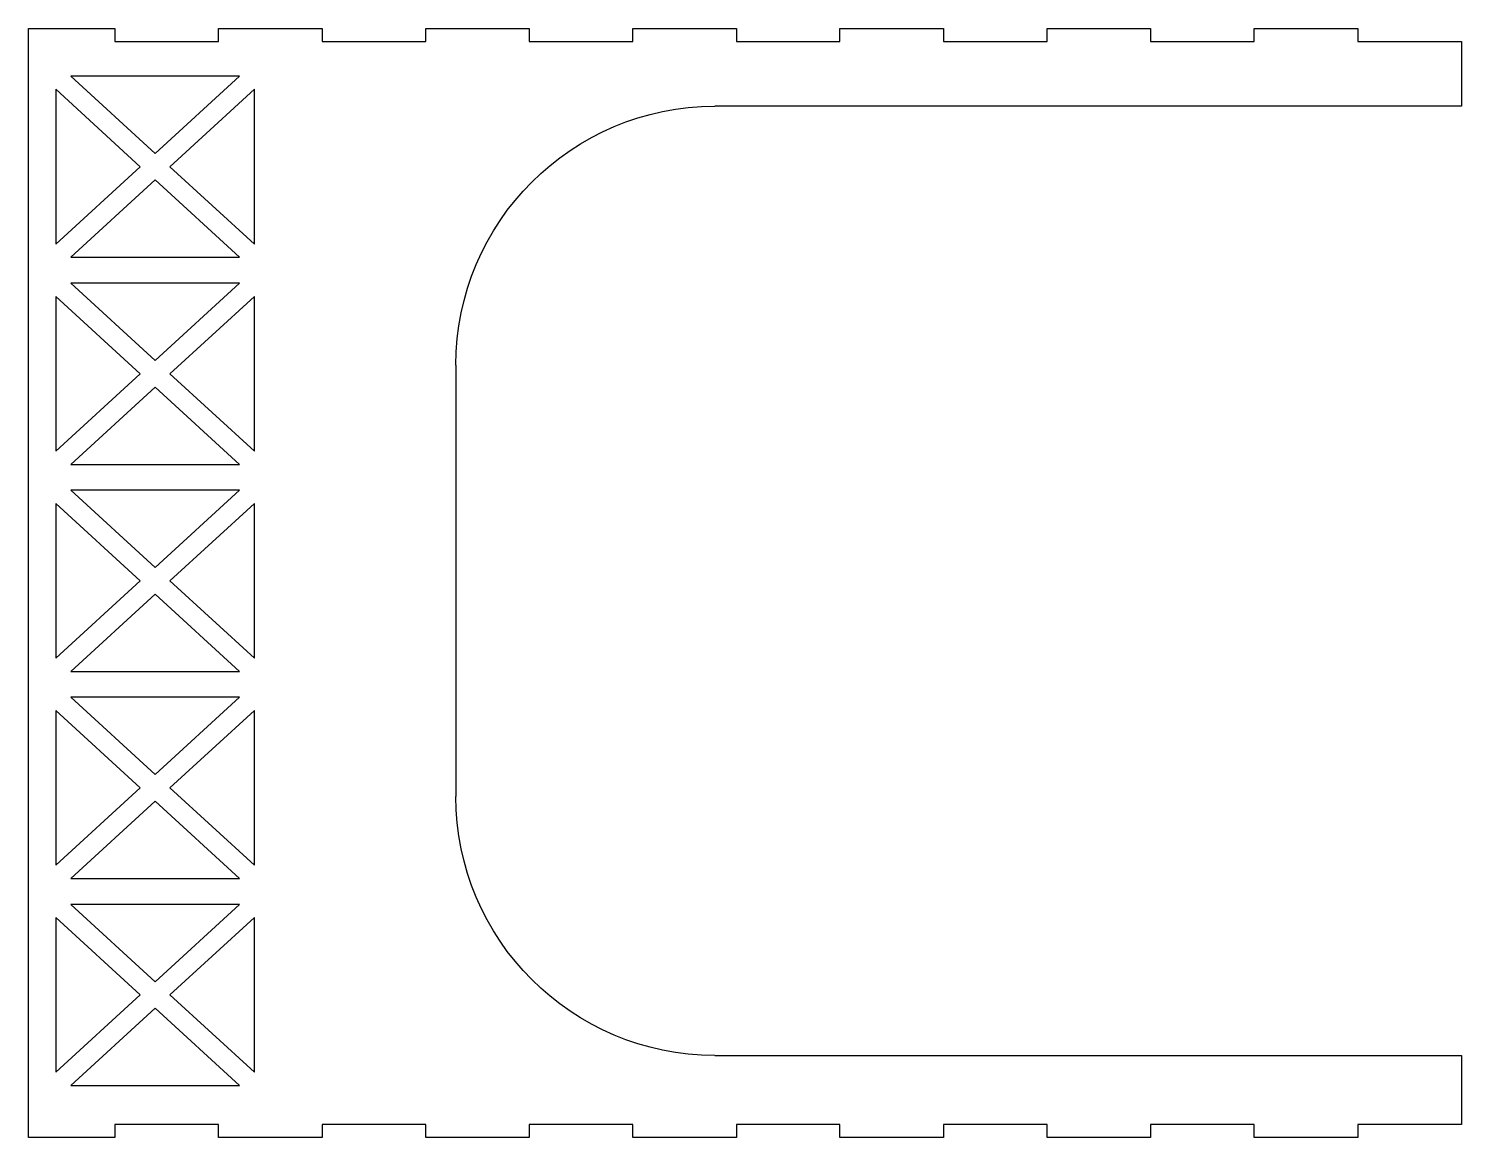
# Model space of a CAD drawing. Header units: millimetres. Extents: x 2584 to 2916, y 1248 to 1505.
import ezdxf

# ---------------------------------------------------------------- set-up
doc = ezdxf.new("R2010")
doc.units = ezdxf.units.MM

msp = doc.modelspace()

# ---------------------------------------------------------------- linework, layer by layer
at = {"extrusion": (-1.22465e-16, -2.67122e-17, -1)}
for p, q in [((2584.33, 1248.29, 169), (2584.33, 1505.29, 169)), ((2584.33, 1505.29, 169), (2604.33, 1505.29, 169)), ((2604.33, 1505.29, 169), (2604.33, 1502.29, 169)), ((2628.33, 1502.29, 169), (2628.33, 1505.29, 169)), ((2628.33, 1505.29, 169), (2652.33, 1505.29, 169)), ((2652.33, 1505.29, 169), (2652.33, 1502.29, 169)), ((2676.33, 1502.29, 169), (2676.33, 1505.29, 169)), ((2676.33, 1505.29, 169), (2700.33, 1505.29, 169)), ((2700.33, 1505.29, 169), (2700.33, 1502.29, 169)), ((2724.33, 1502.29, 169), (2724.33, 1505.29, 169)), ((2724.33, 1505.29, 169), (2748.33, 1505.29, 169)), ((2748.33, 1505.29, 169), (2748.33, 1502.29, 169)), ((2772.33, 1502.29, 169), (2772.33, 1505.29, 169)), ((2772.33, 1505.29, 169), (2796.33, 1505.29, 169)), ((2796.33, 1505.29, 169), (2796.33, 1502.29, 169)), ((2820.33, 1502.29, 169), (2820.33, 1505.29, 169)), ((2820.33, 1505.29, 169), (2844.33, 1505.29, 169)), ((2844.33, 1505.29, 169), (2844.33, 1502.29, 169)), ((2868.33, 1502.29, 169), (2868.33, 1505.29, 169)), ((2868.33, 1505.29, 169), (2892.33, 1505.29, 169)), ((2892.33, 1505.29, 169), (2892.33, 1502.29, 169)), ((2604.33, 1502.29, 169), (2628.33, 1502.29, 169)), ((2652.33, 1502.29, 169), (2676.33, 1502.29, 169)), ((2700.33, 1502.29, 169), (2724.33, 1502.29, 169)), ((2748.33, 1502.29, 169), (2772.33, 1502.29, 169)), ((2796.33, 1502.29, 169), (2820.33, 1502.29, 169)), ((2844.33, 1502.29, 169), (2868.33, 1502.29, 169)), ((2892.33, 1502.29, 169), (2916.33, 1502.29, 169)), ((2916.33, 1502.29, 169), (2916.33, 1487.29, 169)), ((2594.08, 1494.29, 169), (2613.64, 1476.36, 169)), ((2633.2, 1494.29, 169), (2594.08, 1494.29, 169)), ((2613.64, 1476.36, 169), (2633.2, 1494.29, 169)), ((2610.2, 1473.29, 169), (2590.64, 1491.22, 169)), ((2590.64, 1491.22, 169), (2590.64, 1455.36, 169)), ((2636.64, 1491.22, 169), (2617.08, 1473.29, 169)), ((2636.64, 1455.36, 169), (2636.64, 1491.22, 169)), ((2916.33, 1487.29, 169), (2743.33, 1487.29, 169)), ((2590.64, 1455.36, 169), (2610.2, 1473.29, 169)), ((2617.08, 1473.29, 169), (2636.64, 1455.36, 169)), ((2613.64, 1470.22, 169), (2594.08, 1452.29, 169)), ((2633.2, 1452.29, 169), (2613.64, 1470.22, 169)), ((2594.08, 1452.29, 169), (2633.2, 1452.29, 169)), ((2633.2, 1446.29, 169), (2594.08, 1446.29, 169)), ((2594.08, 1446.29, 169), (2613.64, 1428.36, 169)), ((2613.64, 1428.36, 169), (2633.2, 1446.29, 169)), ((2610.2, 1425.29, 169), (2590.64, 1443.22, 169)), ((2590.64, 1443.22, 169), (2590.64, 1407.36, 169)), ((2636.64, 1443.22, 169), (2617.08, 1425.29, 169)), ((2636.64, 1407.36, 169), (2636.64, 1443.22, 169)), ((2590.64, 1407.36, 169), (2610.2, 1425.29, 169)), ((2617.08, 1425.29, 169), (2636.64, 1407.36, 169)), ((2683.33, 1427.29, 169), (2683.33, 1327.29, 169)), ((2613.64, 1422.22, 169), (2594.08, 1404.29, 169)), ((2633.2, 1404.29, 169), (2613.64, 1422.22, 169)), ((2594.08, 1404.29, 169), (2633.2, 1404.29, 169)), ((2633.2, 1398.29, 169), (2594.08, 1398.29, 169)), ((2594.08, 1398.29, 169), (2613.64, 1380.36, 169)), ((2613.64, 1380.36, 169), (2633.2, 1398.29, 169)), ((2610.2, 1377.29, 169), (2590.64, 1395.22, 169)), ((2590.64, 1395.22, 169), (2590.64, 1359.36, 169)), ((2636.64, 1395.22, 169), (2617.08, 1377.29, 169)), ((2636.64, 1359.36, 169), (2636.64, 1395.22, 169)), ((2590.64, 1359.36, 169), (2610.2, 1377.29, 169)), ((2617.08, 1377.29, 169), (2636.64, 1359.36, 169)), ((2613.64, 1374.22, 169), (2594.08, 1356.29, 169)), ((2633.2, 1356.29, 169), (2613.64, 1374.22, 169)), ((2594.08, 1356.29, 169), (2633.2, 1356.29, 169)), ((2633.2, 1350.29, 169), (2594.08, 1350.29, 169)), ((2594.08, 1350.29, 169), (2613.64, 1332.36, 169)), ((2613.64, 1332.36, 169), (2633.2, 1350.29, 169)), ((2610.2, 1329.29, 169), (2590.64, 1347.22, 169)), ((2590.64, 1347.22, 169), (2590.64, 1311.36, 169)), ((2636.64, 1347.22, 169), (2617.08, 1329.29, 169)), ((2636.64, 1311.36, 169), (2636.64, 1347.22, 169)), ((2590.64, 1311.36, 169), (2610.2, 1329.29, 169)), ((2617.08, 1329.29, 169), (2636.64, 1311.36, 169)), ((2613.64, 1326.22, 169), (2594.08, 1308.29, 169)), ((2633.2, 1308.29, 169), (2613.64, 1326.22, 169)), ((2594.08, 1308.29, 169), (2633.2, 1308.29, 169)), ((2633.2, 1302.29, 169), (2594.08, 1302.29, 169)), ((2594.08, 1302.29, 169), (2613.64, 1284.36, 169)), ((2613.64, 1284.36, 169), (2633.2, 1302.29, 169)), ((2610.2, 1281.29, 169), (2590.64, 1299.22, 169)), ((2590.64, 1299.22, 169), (2590.64, 1263.36, 169)), ((2636.64, 1299.22, 169), (2617.08, 1281.29, 169)), ((2636.64, 1263.36, 169), (2636.64, 1299.22, 169)), ((2590.64, 1263.36, 169), (2610.2, 1281.29, 169)), ((2613.64, 1278.22, 169), (2594.08, 1260.29, 169)), ((2633.2, 1260.29, 169), (2613.64, 1278.22, 169)), ((2617.08, 1281.29, 169), (2636.64, 1263.36, 169)), ((2743.33, 1267.29, 169), (2916.33, 1267.29, 169)), ((2916.33, 1267.29, 169), (2916.33, 1251.29, 169)), ((2594.08, 1260.29, 169), (2633.2, 1260.29, 169)), ((2628.33, 1251.29, 169), (2604.33, 1251.29, 169)), ((2604.33, 1251.29, 169), (2604.33, 1248.29, 169)), ((2628.33, 1248.29, 169), (2628.33, 1251.29, 169)), ((2652.33, 1251.29, 169), (2652.33, 1248.29, 169)), ((2676.33, 1251.29, 169), (2652.33, 1251.29, 169)), ((2676.33, 1248.29, 169), (2676.33, 1251.29, 169)), ((2724.33, 1251.29, 169), (2700.33, 1251.29, 169)), ((2700.33, 1251.29, 169), (2700.33, 1248.29, 169)), ((2724.33, 1248.29, 169), (2724.33, 1251.29, 169)), ((2772.33, 1251.29, 169), (2748.33, 1251.29, 169)), ((2748.33, 1251.29, 169), (2748.33, 1248.29, 169)), ((2772.33, 1248.29, 169), (2772.33, 1251.29, 169)), ((2820.33, 1251.29, 169), (2796.33, 1251.29, 169)), ((2796.33, 1251.29, 169), (2796.33, 1248.29, 169)), ((2820.33, 1248.29, 169), (2820.33, 1251.29, 169)), ((2868.33, 1251.29, 169), (2844.33, 1251.29, 169)), ((2844.33, 1251.29, 169), (2844.33, 1248.29, 169)), ((2868.33, 1248.29, 169), (2868.33, 1251.29, 169)), ((2916.33, 1251.29, 169), (2892.33, 1251.29, 169)), ((2892.33, 1251.29, 169), (2892.33, 1248.29, 169)), ((2604.33, 1248.29, 169), (2584.33, 1248.29, 169)), ((2652.33, 1248.29, 169), (2628.33, 1248.29, 169)), ((2700.33, 1248.29, 169), (2676.33, 1248.29, 169)), ((2748.33, 1248.29, 169), (2724.33, 1248.29, 169)), ((2796.33, 1248.29, 169), (2772.33, 1248.29, 169)), ((2844.33, 1248.29, 169), (2820.33, 1248.29, 169)), ((2892.33, 1248.29, 169), (2868.33, 1248.29, 169))]:
    msp.add_line(p, q, dxfattribs=at)
at = {"extrusion": (-1.22465e-16, 2.19712e-31, -1)}
msp.add_arc((-2743.33, 1427.29, -169), 60, 0, 90, dxfattribs=at)
at = {"extrusion": (-1.22465e-16, 2.69015e-31, -1)}
msp.add_arc((-2743.33, 1327.29, -169), 60, 270, 0, dxfattribs=at)

doc.saveas('drawing.dxf')
